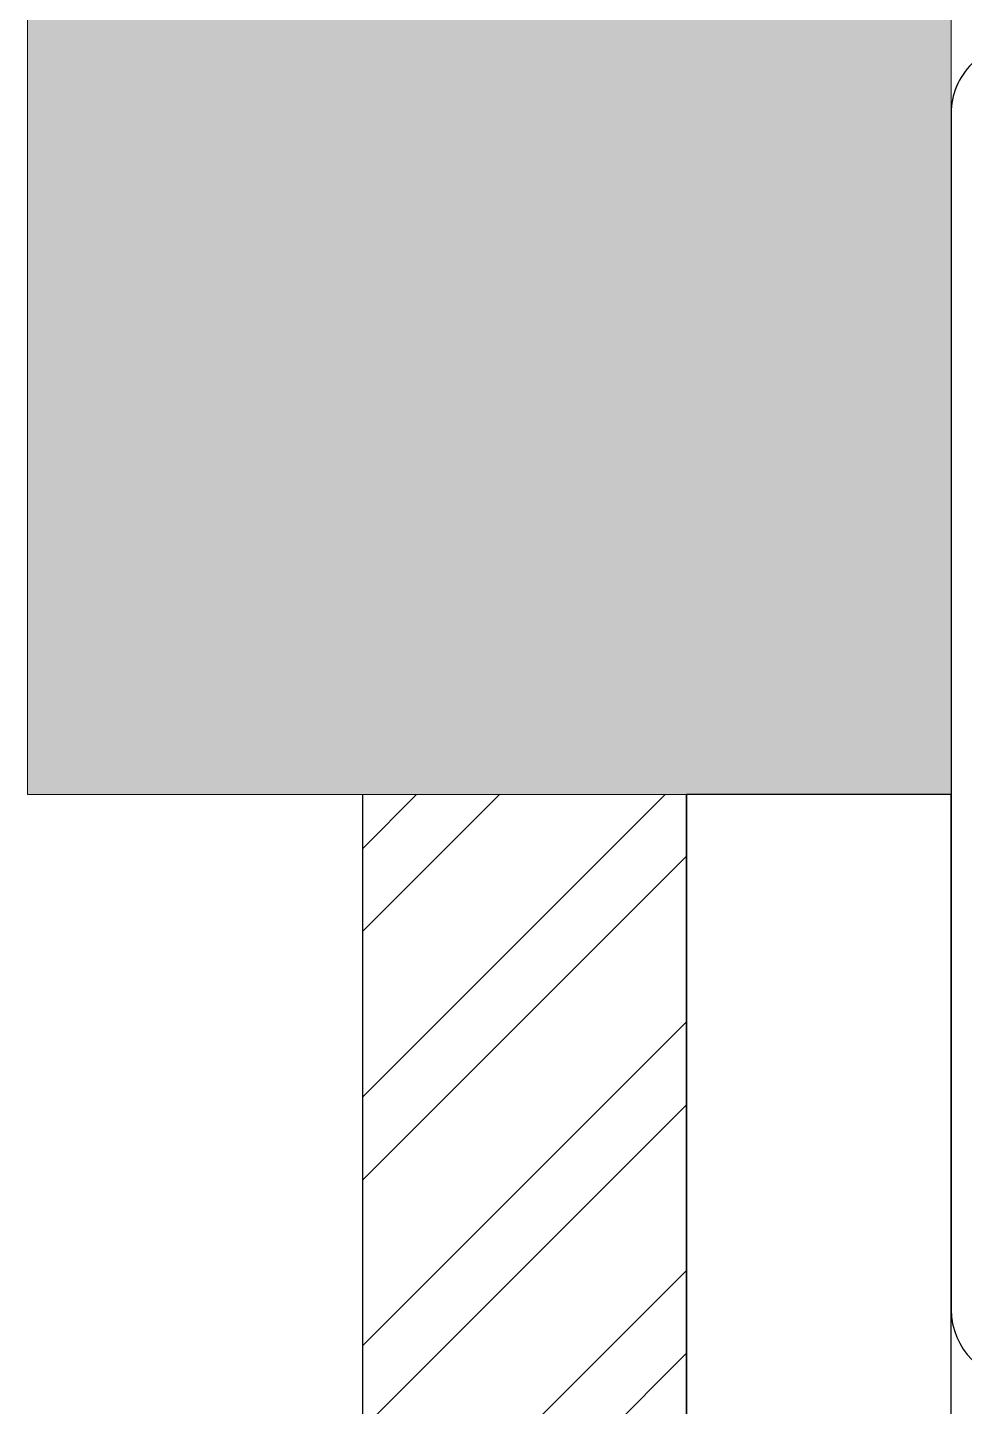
# Model space of a CAD drawing. Header units: feet. Extents: x 2962375 to 2970774, y -5767548 to -5746399.
# Drawn here: x 2962375 to 2963040, y -5755154 to -5754175 of the extents above; entities that cross this region are included whole.
import ezdxf

# ---------------------------------------------------------------- set-up
doc = ezdxf.new("R2010")
doc.units = ezdxf.units.FT
doc.header["$LTSCALE"] = 33
doc.header["$MEASUREMENT"] = 0
for name, color, linetype, lineweight in [('A-COL', 243, 'Continuous', 9), ('column hatch', 5, 'Continuous', 0), ('LENS-DIM', 252, 'Continuous', 5), ('LENS-FURNITURE', 13, 'Continuous', 9), ('LENS-PARTITION', 21, 'Continuous', 25), ('LN-HATCH', 251, 'Continuous', 0)]:
    doc.layers.add(name, color=color, linetype=linetype, lineweight=lineweight)
doc.layers.add('A-WALL', color=1, linetype='Continuous')
doc.layers.add('PDF_Geometry', color=7, linetype='Continuous')

# ---------------------------------------------------------------- blocks, each defined once
blk = doc.blocks.new('A$C85344c99')
at = {"layer": 'column hatch'}
h = blk.add_hatch(color=8, dxfattribs=at)
h.dxf.hatch_style = 1
h.paths.add_polyline_path([(-3036.24108709395, -20205.76680643111), (-2376.24108709395, -20205.76680643111), (-2376.24108709395, -19540.76680643111), (-2806.24108709395, -19540.76680643111), (-3036.24108709395, -19540.76680643111)])
h.paths.add_polyline_path([(-3036.24108709395, -13800.76680643111), (-2382.241087093949, -13800.76680643111), (-2382.241087093949, -13140.76680643111), (-3036.24108709395, -13140.76680643111)])
h.paths.add_polyline_path([(-3036.24108709395, -7407.766806431116), (-2380.241087093949, -7407.766806431116), (-2380.241087093949, -6752.766806431115), (-3036.24108709395, -6752.766806431115)])
h.paths.add_polyline_path([(-3036.24108709395, 205.2331935688853), (-2396.241087093949, 205.2331935688853), (-2396.241087093949, 913.2331935688853), (-3036.24108709395, 913.2331935688853)])
h.paths.add_polyline_path([(4730.75891290605, 225.2331935688853), (4959.758912906982, 225.2331935688853), (5362.758912906051, 225.2331935688853), (5362.758912906982, 913.2331935688853), (4730.758912906981, 913.2331935688853)])
h.paths.add_polyline_path([(4729.75891290605, -7424.766806431114), (4959.758912906051, -7424.766806431114), (5361.758912906051, -7424.766806431114), (5361.758912906982, -6774.766806431114), (4729.75891290605, -6774.766806431114)])
h.paths.add_polyline_path([(4729.75891290605, -13815.76680643111), (4959.758912906051, -13815.76680643111), (5362.758912906051, -13815.76680643111), (5362.758912906051, -13131.76680643111), (4729.75891290605, -13131.76680643111)])
h.paths.add_polyline_path([(4729.75891290605, -20205.76680643111), (4773.758912906051, -20205.76680643111), (5362.758912904188, -20205.76680643111), (5362.758912904188, -19542.76680643111), (4729.75891290605, -19542.76680643111)])
at = {"layer": 'LN-HATCH'}
h = blk.add_hatch(dxfattribs=at)
h.set_pattern_fill('ANSI32', color=256, scale=333, angle=180)
h.set_pattern_definition([(225, (-5558163.120870256, 5269426.97874028), (88.29995930067012, -88.29995930067015), []), (225, (-5558221.987509691, 5269426.97874028), (88.29995930067012, -88.29995930067015), [])])
h.paths.add_polyline_path([(-2806.24108709395, -19540.76680643111), (-2576.241087093949, -19540.76680643111), (-2576.241087093949, -13800.76680643111), (-2806.24108709395, -13800.76680643111)])
h.paths.add_polyline_path([(-2798.241087093949, -13140.76680643111), (-2568.241087093949, -13140.76680643111), (-2568.241087093949, -7407.766806431116), (-2798.241087093949, -7407.766806431116)])
h.paths.add_polyline_path([(-2798.241087093949, -6752.766806431115), (-2568.241087093949, -6752.766806431115), (-2568.241087093949, 205.2331935688853), (-2798.241087093949, 205.2331935688853)])
h.paths.add_polyline_path([(-2396.241087093949, 683.2331935688853), (4730.758912906981, 683.2331935688853), (4730.758912906981, 913.2331935688853), (-2396.241087093949, 913.2331935688853)])
at = {"layer": 'A-COL'}
blk.add_lwpolyline([(-2380.241087093949, -6752.766806431115), (-3036.24108709395, -6752.766806431115), (-3036.24108709395, -7407.766806431116), (-2380.241087093949, -7407.766806431116)], close=True, dxfattribs=at)
at = {"layer": 'A-WALL'}
for points in [[(-2798.241087093949, -13140.76680643111), (-2798.241087093949, -7407.766806431116)], [(-2568.241087093949, -13140.76680643111), (-2568.241087093949, -7407.766806431116)]]:
    blk.add_lwpolyline(points, dxfattribs=at)
blk = doc.blocks.new('MOROTISED TABLE-TRIAL SET 950x600')
at = {"layer": 'PDF_Geometry', "lineweight": 25}
blk.add_lwpolyline([(415.5923622683621, 2.18279e-11), (550.0003704861738, 2.18279e-11, 0.4142524001247118), (599.9958994225599, 50.00260162355697), (599.9958994225599, 899.9973678589085, 0.4142518501714829), (550.0003704861738, 950.0000000000218), (50.00260613718999, 950.0000000000218, 0.4142929195148918), (4.605390131e-07, 899.9973678589085), (4.605390131e-07, 50.00260162355697, 0.414163635492108), (50.00260613718999, 2.18279e-11), (415.5923622683621, 2.18279e-11)], format="xyb", dxfattribs=at)

msp = doc.modelspace()

# ---------------------------------------------------------------- linework, layer by layer
at = {"layer": 'LENS-PARTITION'}
msp.add_lwpolyline([(2963030.597603365, -5754719.546477256), (2962842.597603365, -5754719.546477256), (2962842.597603365, -5755463.546477256), (2963030.597603365, -5755463.546477256)], close=True, dxfattribs=at)

# ---------------------------------------------------------------- block references
at = {"layer": 'LENS-DIM', "color": 2}
msp.add_blockref('A$C85344c99', (2965410.838690459, -5747311.779670825), dxfattribs=at)
at = {"layer": 'LENS-FURNITURE'}
msp.add_blockref('MOROTISED TABLE-TRIAL SET 950x600', (2963030.597602905, -5755135.604526148), dxfattribs=at)

doc.saveas('drawing.dxf')
